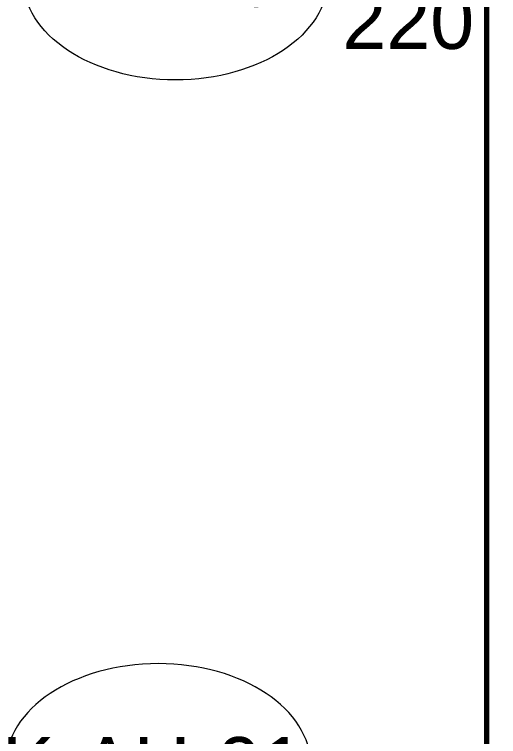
# Model space of a CAD drawing. Extents: x -1281 to 23780, y 0 to 7214.
# Drawn here: x 1429.1 to 1514.6, y 412 to 539.5 of the extents above; entities that cross this region are included whole.
import ezdxf
from ezdxf.enums import TextEntityAlignment as Align

# ---------------------------------------------------------------- set-up
doc = ezdxf.new("R2010")
doc.units = 0
doc.header["$LTSCALE"] = 25
doc.header["$MEASUREMENT"] = 0
doc.linetypes.add('HIDDEN2', pattern=[4.7625, 3.175, -1.5875])
doc.layers.get('0').update_dxf_attribs({"color": 9, "lineweight": 9})
doc.layers.add('21', color=9, linetype='Continuous', lineweight=9)
doc.layers.add('22', color=8, linetype='Continuous', lineweight=9)
doc.styles.add('Arial', font='arial.ttf', dxfattribs={"height": 2.5})

# ---------------------------------------------------------------- blocks, each defined once
blk = doc.blocks.new('0_doorno')
blk.add_lwpolyline([(4.5, 0), (12.5, 0)])
blk.add_ellipse((-0.891, 0), major_axis=(-5.391, 0), ratio=0.666667)
at = {"style": 'Arial'}
blk.add_attdef('YUKSEKLIK', text='', height=2, dxfattribs=at).set_placement((5, 12.3), align=Align.TOP_LEFT)
blk.add_attdef('KAPINO', text='', height=2, dxfattribs=at).set_placement((0, 0), align=Align.MIDDLE)
blk.add_attdef('GENISLIK', text='', height=2, dxfattribs=at).set_placement((5, -3.789), align=Align.BOTTOM_LEFT)

msp = doc.modelspace()

# ---------------------------------------------------------------- linework, layer by layer
at = {"layer": '21', "linetype": 'HIDDEN2', "ltscale": 0.1, "const_width": 1}
msp.add_lwpolyline([(1512.47, 758.11), (1982.9, 758.11), (1982.9, 277.94), (1512.47, 277.94)], close=True, dxfattribs=at)

# ---------------------------------------------------------------- block references
at = {"layer": '22'}
ref = msp.add_blockref('0_doorno', (1461.96, 545.91), dxfattribs=dict(at, xscale=5, yscale=5, zscale=5))
ref.add_attrib('KAPINO', 'K-AH-01', dxfattribs={"layer": '0', "height": 10, "style": 'Arial'}).set_placement((1456.64, 545.91), align=Align.MIDDLE)
ref.add_attrib('GENISLIK', '90', dxfattribs={"layer": '0', "height": 10, "style": 'Arial'}).set_placement((1495.67, 545.91), align=Align.BOTTOM_LEFT)
ref.add_attrib('YUKSEKLIK', '220', dxfattribs={"layer": '0', "height": 10, "style": 'Arial'}).set_placement((1486.96, 543.41), align=Align.TOP_LEFT)
ref = msp.add_blockref('0_doorno', (1450, 406.91), dxfattribs=dict(at, xscale=-5, yscale=5, zscale=5))
ref.add_attrib('KAPINO', 'K-AH-01', dxfattribs={"layer": '0', "height": 10, "style": 'Arial'}).set_placement((1453.59, 406.91), align=Align.MIDDLE)
ref.add_attrib('GENISLIK', '90', dxfattribs={"layer": '0', "height": 10, "style": 'Arial'}).set_placement((1409.55, 406.91), align=Align.BOTTOM_LEFT)
ref.add_attrib('YUKSEKLIK', '220', dxfattribs={"layer": '0', "height": 10, "style": 'Arial'}).set_placement((1401.95, 404.41), align=Align.TOP_LEFT)

doc.saveas('drawing.dxf')
